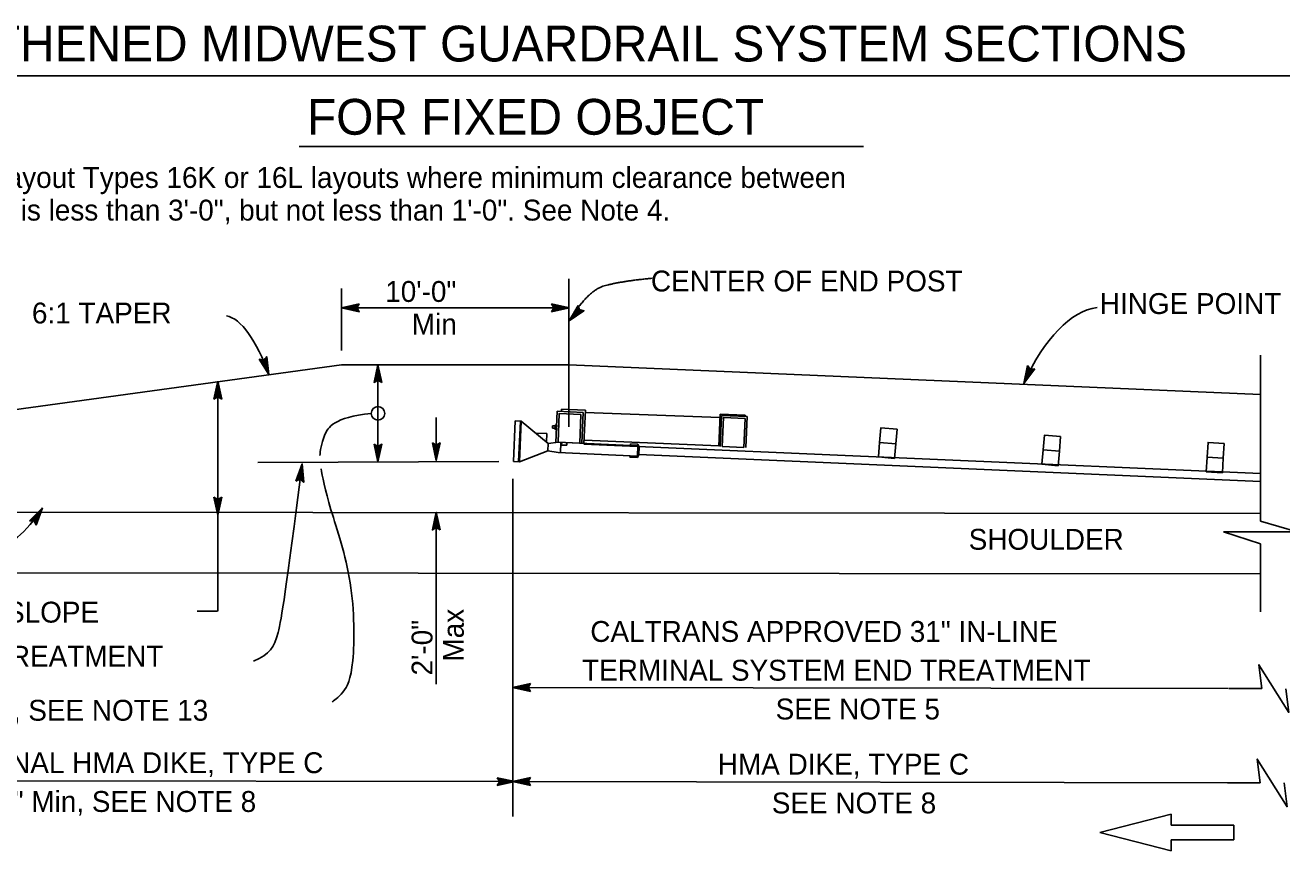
# Model space of a CAD drawing. Extents: x -893 to 867, y -474 to 712.
# Drawn here: x -620.5 to -198.9, y 163.2 to 440 of the extents above; entities that cross this region are included whole.
import ezdxf

# ---------------------------------------------------------------- set-up
doc = ezdxf.new("R2010")
doc.units = 0
for name, color, linetype in [('56 Stage 3 Anno', 7, 'Continuous'), ('57 Undefined', 7, 'Continuous'), ('60 Nongeo Data', 7, 'Continuous')]:
    doc.layers.add(name, color=color, linetype=linetype)

msp = doc.modelspace()

# ---------------------------------------------------------------- linework, layer by layer
at = {"layer": '56 Stage 3 Anno'}
for p, q in [((-437.9, 345.24), (-443.9, 346.57)), ((-443.9, 346.57), (-443.9, 346.57)), ((-443.9, 346.57), (-443.1, 345.24)), ((-439.29, 345.24), (-443.67, 346.21)), ((-440.67, 345.24), (-443.49, 345.86)), ((-437.9, 345.24), (-514.31, 345.24)), ((-443.1, 345.24), (-443.9, 343.9)), ((-443.9, 343.9), (-437.9, 345.24)), ((-443.9, 343.9), (-443.9, 343.9)), ((-443.69, 344.26), (-439.28, 345.24)), ((-443.45, 344.62), (-440.67, 345.24)), ((-443.28, 344.96), (-442.05, 345.24)), ((-442.05, 345.24), (-443.26, 345.5)), ((-437.9, 345.24), (-437.9, 345.24)), ((-502.12, 326.12), (-502.12, 293.58)), ((-285.48, 319.91), (-284.21, 325.93)), ((-281.78, 324.82), (-285.48, 319.91)), ((-284.91, 321.18), (-283.98, 325.56)), ((-282.19, 324.77), (-284.91, 321.17)), ((-284.33, 322.43), (-283.73, 325.26)), ((-282.61, 324.71), (-284.33, 322.43)), ((-284.21, 325.93), (-284.21, 325.93)), ((-284.21, 325.93), (-283.33, 324.65)), ((-283.76, 323.68), (-283.5, 324.9)), ((-283, 324.69), (-283.76, 323.68)), ((-283.33, 324.65), (-281.78, 324.82)), ((-281.78, 324.82), (-281.78, 324.82)), ((-555.83, 320.59), (-557.16, 314.59)), ((-555.83, 320.59), (-555.83, 243.53)), ((-554.49, 314.59), (-555.83, 320.59)), ((-555.83, 320.59), (-555.83, 320.59)), ((-555.83, 319.2), (-556.8, 314.82)), ((-555.83, 317.82), (-556.45, 315)), ((-555.83, 316.44), (-556.09, 315.23)), ((-554.85, 314.8), (-555.83, 319.21)), ((-555.21, 315.04), (-555.83, 317.82)), ((-555.55, 315.21), (-555.83, 316.44)), ((-285.48, 319.91), (-285.48, 319.91)), ((-557.16, 314.59), (-555.83, 315.39)), ((-557.16, 314.59), (-557.16, 314.59)), ((-555.83, 315.39), (-554.49, 314.59)), ((-554.49, 314.59), (-554.49, 314.59)), ((-482.58, 308.48), (-482.58, 294.05)), ((-527.54, 292.89), (-527.54, 292.89)), ((-529.68, 287.13), (-529.68, 287.13)), ((-527.03, 286.77), (-527.03, 286.77)), ((-456.87, 287.88), (-456.87, 174.76)), ((-555.83, 280.97), (-557.17, 281.77)), ((-557.17, 281.77), (-557.17, 281.77)), ((-557.17, 281.77), (-555.83, 275.77)), ((-556.81, 281.55), (-555.83, 277.15)), ((-556.45, 281.32), (-555.83, 278.53)), ((-556.11, 281.14), (-555.83, 279.91)), ((-555.83, 275.77), (-554.5, 281.77)), ((-554.5, 281.77), (-555.83, 280.97)), ((-555.83, 277.16), (-554.86, 281.53)), ((-555.83, 278.53), (-555.21, 281.36)), ((-555.83, 279.91), (-555.57, 281.12)), ((-554.5, 281.77), (-554.5, 281.77)), ((-614.68, 278.2), (-619.03, 273.85)), ((-615.43, 277.02), (-618.6, 273.85)), ((-616.16, 275.86), (-618.21, 273.82)), ((-616.9, 274.7), (-617.78, 273.82)), ((-617.33, 273.51), (-616.9, 274.7)), ((-617.13, 273.18), (-616.16, 275.86)), ((-616.96, 272.79), (-615.42, 277.03)), ((-616.77, 272.41), (-614.68, 278.2)), ((-614.68, 278.2), (-614.68, 278.2)), ((-555.83, 275.77), (-555.83, 275.77)), ((-482.58, 276.68), (-482.58, 219.08)), ((-619.03, 273.85), (-619.03, 273.85)), ((-619.03, 273.85), (-617.47, 273.81)), ((-617.47, 273.81), (-616.77, 272.41)), ((-616.77, 272.41), (-616.77, 272.41)), ((-555.92, 243.53), (-562.72, 243.53)), ((-450.96, 219.25), (-456.96, 217.91)), ((-451.76, 217.91), (-450.96, 219.25)), ((-450.96, 219.25), (-450.96, 219.25)), ((-456.96, 217.91), (-456.96, 217.91)), ((-456.96, 217.91), (-450.96, 216.58)), ((-216.84, 217.67), (-456.03, 218.01)), ((-451.18, 218.89), (-455.58, 217.91)), ((-455.57, 217.9), (-451.2, 216.94)), ((-451.41, 218.53), (-454.2, 217.91)), ((-454.2, 217.91), (-451.38, 217.28)), ((-451.59, 218.19), (-452.82, 217.91)), ((-452.82, 217.91), (-451.61, 217.64)), ((-450.96, 216.58), (-451.76, 217.91)), ((-450.96, 216.58), (-450.96, 216.58)), ((-205.63, 217.58), (-216.63, 217.58)), ((-456.09, 186.39), (-691.35, 186.74)), ((-456.09, 186.39), (-462.09, 187.72)), ((-462.09, 187.72), (-462.09, 187.72)), ((-462.09, 187.72), (-461.29, 186.39)), ((-461.29, 186.39), (-462.09, 185.05)), ((-462.09, 185.05), (-456.09, 186.39)), ((-461.88, 185.41), (-457.47, 186.39)), ((-457.48, 186.4), (-461.86, 187.36)), ((-458.86, 186.39), (-461.68, 187.02)), ((-461.64, 185.77), (-458.86, 186.39)), ((-461.47, 186.12), (-460.24, 186.39)), ((-460.24, 186.39), (-461.45, 186.66)), ((-450.96, 187.73), (-456.96, 186.39)), ((-456.96, 186.39), (-456.96, 186.39)), ((-456.96, 186.39), (-450.96, 185.06)), ((-210.25, 186.03), (-456.96, 186.39)), ((-456.09, 186.39), (-456.09, 186.39)), ((-451.18, 187.38), (-455.58, 186.39)), ((-455.57, 186.39), (-451.2, 185.42)), ((-451.41, 187.02), (-454.2, 186.4)), ((-454.2, 186.4), (-451.38, 185.77)), ((-451.59, 186.67), (-452.82, 186.4)), ((-452.82, 186.4), (-451.61, 186.13)), ((-451.76, 186.39), (-450.96, 187.73)), ((-450.96, 185.06), (-451.76, 186.39)), ((-450.96, 187.73), (-450.96, 187.73)), ((-206.2, 185.96), (-217.2, 185.96)), ((-462.09, 185.05), (-462.09, 185.05)), ((-450.96, 185.06), (-450.96, 185.06))]:
    msp.add_line(p, q, dxfattribs=at)
for points in [[(-434.95, 346.05), (-438.01, 340.82), (-433.03, 344.25), (-433.42, 344.34), (-437.07, 341.82), (-434.84, 345.65), (-434.72, 345.26), (-436.16, 342.82), (-433.82, 344.42), (-434.22, 344.51), (-435.23, 343.81), (-434.61, 344.87), (-434.52, 344.57), (-433.03, 344.25), (-434.52, 344.57)], [(-541.93, 327.97), (-538.71, 322.84), (-539.45, 328.85), (-539.71, 328.53), (-539.16, 324.14), (-541.53, 327.89), (-541.13, 327.81), (-539.62, 325.41), (-539.97, 328.22), (-540.23, 327.9), (-540.08, 326.69), (-540.73, 327.73), (-540.42, 327.67), (-539.45, 328.85), (-540.42, 327.67)], [(-500.8, 320.22), (-502.12, 326.12), (-503.43, 320.22), (-503.08, 320.43), (-502.12, 324.76), (-501.15, 320.43), (-501.5, 320.64), (-502.12, 323.41), (-502.73, 320.64), (-502.38, 320.85), (-502.12, 322.05), (-501.85, 320.84), (-502.12, 321.01), (-503.43, 320.22), (-502.12, 321.01)], [(-503.44, 299.49), (-502.12, 293.58), (-500.81, 299.49), (-501.16, 299.28), (-502.12, 294.95), (-503.09, 299.28), (-502.74, 299.07), (-502.12, 296.3), (-501.51, 299.07), (-501.86, 298.86), (-502.12, 297.66), (-502.39, 298.86), (-502.12, 298.7), (-500.81, 299.49), (-502.12, 298.7)], [(-483.89, 299.96), (-482.58, 294.05), (-481.27, 299.96), (-481.61, 299.75), (-482.57, 295.42), (-483.54, 299.75), (-483.2, 299.54), (-482.58, 296.77), (-481.96, 299.54), (-482.31, 299.33), (-482.58, 298.13), (-482.85, 299.33), (-482.58, 299.17), (-481.27, 299.96), (-482.58, 299.17)], [(-529.68, 287.13), (-527.54, 292.89), (-527.03, 286.77), (-527.36, 287.03), (-527.72, 291.51), (-529.3, 287.29), (-528.92, 287.45), (-527.91, 290.16), (-527.68, 287.29), (-528, 287.55), (-528.1, 288.79), (-528.54, 287.62), (-528.24, 287.74), (-527.03, 286.77), (-528.24, 287.74)], [(-481.26, 270.78), (-482.58, 276.68), (-483.88, 270.77), (-483.54, 270.99), (-482.58, 275.31), (-481.61, 270.98), (-481.95, 271.19), (-482.57, 273.96), (-483.19, 271.2), (-482.84, 271.41), (-482.57, 272.6), (-482.3, 271.4), (-482.58, 271.56), (-483.88, 270.77), (-482.58, 271.56)]]:
    msp.add_lwpolyline(points, close=True, dxfattribs=at)
for points in [[(-205.63, 217.58), (-206.63, 225.58), (-196.63, 209.58), (-197.62, 217.49)], [(-206.2, 185.96), (-207.2, 193.96), (-197.2, 177.96), (-198.2, 185.96)]]:
    msp.add_lwpolyline(points, dxfattribs=at)
msp.add_circle((-502.12, 309.85), 2.27, dxfattribs=at)
for centre, major_axis, ratio, start_param, end_param in [((-547.51, 307.78), (7.19, -34.76), 0.353145, 1.945006, 3.00037), ((-265.29, 274.11), (-7.58, -71.28), 0.436863, 3.243812, 4.062009), ((-622.61, 298.88), (11.34, 33.74), 0.451574, 3.303925, 4.211964)]:
    msp.add_ellipse(centre, major_axis=major_axis, ratio=ratio, start_param=start_param, end_param=end_param, dxfattribs=at)
for points, degree in [([(-438.01, 340.82), (-431.71, 351.04), (-420.74, 354.14), (-410.14, 355.15)], 2), ([(-504.39, 309.85), (-517.05, 308.43), (-520.72, 302.14), (-521.55, 297.16), (-521.58, 295.74)], 3), ([(-527.54, 292.89), (-533.2, 249.28), (-535.46, 233.48), (-538.4, 229.16), (-543.83, 226.78)], 3), ([(-521.21, 291.25), (-520.89, 289.12), (-518.85, 279.33), (-509.98, 254.06), (-509.98, 223.01), (-513.63, 215.87), (-517.16, 213.32), (-517.46, 213.12)], 3)]:
    msp.add_open_spline(points, degree=degree, dxfattribs=at)
at = {"layer": '57 Undefined'}
for p, q in [((-699.03, 423.03), (-159.63, 423.03)), ((-528.6, 399.26), (-339.23, 399.26))]:
    msp.add_line(p, q, dxfattribs=at)
at = {"layer": '60 Nongeo Data'}
for p, q in [((-438.09, 305.31), (-438.09, 354.95)), ((-514.31, 330.89), (-514.31, 351.75)), ((-206.11, 329.41), (-206.11, 273.72)), ((-514.31, 326.12), (-692.06, 301.71)), ((-438.09, 326.12), (-514.31, 326.12)), ((-206.11, 316.14), (-438.09, 326.12)), ((-441.98, 310.56), (-442.43, 300.06)), ((-441.98, 310.56), (-433.31, 310.19)), ((-440.53, 311.21), (-440.56, 310.5)), ((-440.53, 311.21), (-432.57, 310.87)), ((-433.31, 310.19), (-433.75, 299.82)), ((-432.57, 310.87), (-433.04, 299.79)), ((-387.41, 308.46), (-432.6, 310.17)), ((-387.82, 298.81), (-387.36, 309.62)), ((-387.38, 298.79), (-386.93, 309.15)), ((-387.36, 309.62), (-378.95, 309.26)), ((-386.93, 309.15), (-378.26, 308.79)), ((-378.95, 309.26), (-378.97, 308.81)), ((-378.26, 308.79), (-378.7, 298.41)), ((-456.72, 293.74), (-456.14, 307.31)), ((-454.06, 307.22), (-456.14, 307.31)), ((-454.94, 293.67), (-454.36, 307.23)), ((-454.64, 293.65), (-454.06, 307.22)), ((-445.09, 299.78), (-454.06, 307.22)), ((-442.22, 304.56), (-442.16, 305.85)), ((-445.52, 303.05), (-449.22, 303.21)), ((-445.52, 303.05), (-445.64, 300.24)), ((-445.19, 297.34), (-445.09, 299.78)), ((-441.6, 300.15), (-445.09, 299.78)), ((-414.96, 299.02), (-441.87, 300.17)), ((-440.88, 296.65), (-440.74, 300.12)), ((-440.52, 299.24), (-440.48, 300.11)), ((-438.75, 300.03), (-438.78, 299.16)), ((-206.11, 289.71), (-433.03, 299.47)), ((-387.81, 298.96), (-433, 300.88)), ((-417.44, 299.12), (-417.42, 299.62)), ((-414.94, 299.51), (-417.42, 299.62)), ((-414.48, 298.5), (-414.94, 299.51)), ((-445.19, 297.34), (-454.64, 293.65)), ((-441.74, 296.68), (-445.19, 297.34)), ((-415.11, 295.54), (-441.74, 296.68)), ((-438.78, 299.16), (-440.52, 299.24)), ((-417.61, 295.15), (-417.59, 295.65)), ((-415.13, 295.05), (-417.61, 295.15)), ((-414.59, 296.02), (-415.13, 295.05)), ((-415.11, 295.54), (-414.96, 299.02)), ((-414.59, 296.02), (-414.48, 298.5)), ((-206.11, 287.05), (-414.59, 296.02)), ((-542.44, 293.43), (-461.64, 293.7)), ((-454.64, 293.65), (-456.72, 293.74)), ((-206.11, 276.3), (-726.7, 276.8)), ((-218.5, 270.15), (-206.11, 266.13)), ((-218.5, 270.15), (-193.77, 270.15)), ((-193.77, 270.15), (-206.11, 273.72)), ((-206.11, 266.13), (-206.11, 243.28)), ((-206.12, 256.01), (-726.73, 256.52)), ((-260.02, 169.34), (-236.11, 175.48)), ((-236.11, 175.48), (-236.11, 171.84)), ((-236.12, 163.2), (-260.02, 169.34)), ((-236.11, 171.84), (-215.01, 171.84)), ((-215.01, 171.84), (-215.01, 169.34)), ((-215.01, 169.34), (-215.01, 166.84)), ((-215.01, 166.84), (-236.12, 166.84)), ((-236.12, 166.84), (-236.12, 163.2))]:
    msp.add_line(p, q, dxfattribs=at)
for points in [[(-508.4, 346.56), (-514.31, 345.24), (-508.4, 343.93), (-508.61, 344.28), (-512.94, 345.24), (-508.61, 346.21), (-508.82, 345.86), (-511.59, 345.24), (-508.82, 344.63), (-509.03, 344.98), (-510.23, 345.24), (-509.03, 345.51), (-509.19, 345.24), (-508.4, 343.93), (-509.19, 345.24)], [(-434.05, 309.51), (-441.3, 309.82), (-441.72, 300.17), (-434.47, 299.85)], [(-379, 308.1), (-386.25, 308.41), (-386.67, 298.76), (-379.41, 298.44)], [(-328.02, 304.56), (-333.42, 305.03), (-333.85, 300.12), (-328.45, 299.65)], [(-328.45, 299.65), (-333.85, 300.12), (-334.28, 295.24), (-328.88, 294.77)], [(-273.15, 302.09), (-278.55, 302.56), (-278.98, 297.65), (-273.58, 297.18)], [(-218.27, 299.75), (-223.68, 300.09), (-223.98, 295.18), (-218.58, 294.84)], [(-273.58, 297.18), (-278.98, 297.65), (-279.41, 292.77), (-274.01, 292.3)], [(-218.58, 294.84), (-223.98, 295.18), (-224.29, 290.29), (-218.88, 289.95)]]:
    msp.add_lwpolyline(points, close=True, dxfattribs=at)
for points in [[(-442.76, 304.87), (-443.56, 304.9), (-443.53, 305.65), (-442.73, 305.62)], [(-442.22, 304.56), (-442.77, 304.59), (-442.72, 305.88), (-442.16, 305.85)]]:
    msp.add_lwpolyline(points, dxfattribs=at)

# ---------------------------------------------------------------- texts
at = {"layer": '57 Undefined'}
for s, height, p in [('STRENGTHENED MIDWEST GUARDRAIL SYSTEM SECTIONS', 12, (-698.83, 427.81)), ('FOR FIXED OBJECT', 12, (-525.95, 403.26)), ('Use strengthened MGS sections with layout Types 16K or 16L layouts where minimum clearance between', 7, (-785.34, 385.42)), ('the back of post and the fixed object(s) is less than 3\'-0", but not less than 1\'-0". See Note 4.', 7, (-785.34, 374.48)), ('10\'-0"', 7, (-499.69, 347.21)), ('CENTER OF END POST', 7, (-410.57, 350.71)), ('HINGE POINT', 7, (-259.99, 343.16)), ('6:1 TAPER', 7, (-618.19, 339.99)), ('Min', 7, (-490.76, 336.27)), ('SHOULDER', 7, (-303.99, 264.13)), ('10:1 OR FLATTER SLOPE', 7, (-708.55, 239.71)), ('CALTRANS APPROVED 31" IN-LINE', 7, (-430.9, 233.24)), ('FRONT FACE OF END TREATMENT', 7, (-731.68, 224.94)), ('TERMINAL SYSTEM END TREATMENT', 7, (-433.66, 220.24)), ('3\'-8" Min, SEE NOTE 13', 7, (-660.94, 206.82)), ('SEE NOTE 5', 7, (-368.75, 207.24)), ('ADDITIONAL HMA DIKE, TYPE C', 7, (-663.46, 189.24)), ('HMA DIKE, TYPE C', 7, (-388.13, 188.75)), ('25\'-0" Min, SEE NOTE 8', 7, (-644.84, 176.24)), ('SEE NOTE 8', 7, (-370.03, 175.75))]:
    msp.add_text(s, height=height, dxfattribs=at).set_placement(p)
for s, p in [('Max', (-473.34, 226.65)), ('2\'-0"', (-483.84, 221.98))]:
    msp.add_text(s, height=7, rotation=90, dxfattribs=at).set_placement(p)

doc.saveas('drawing.dxf')
